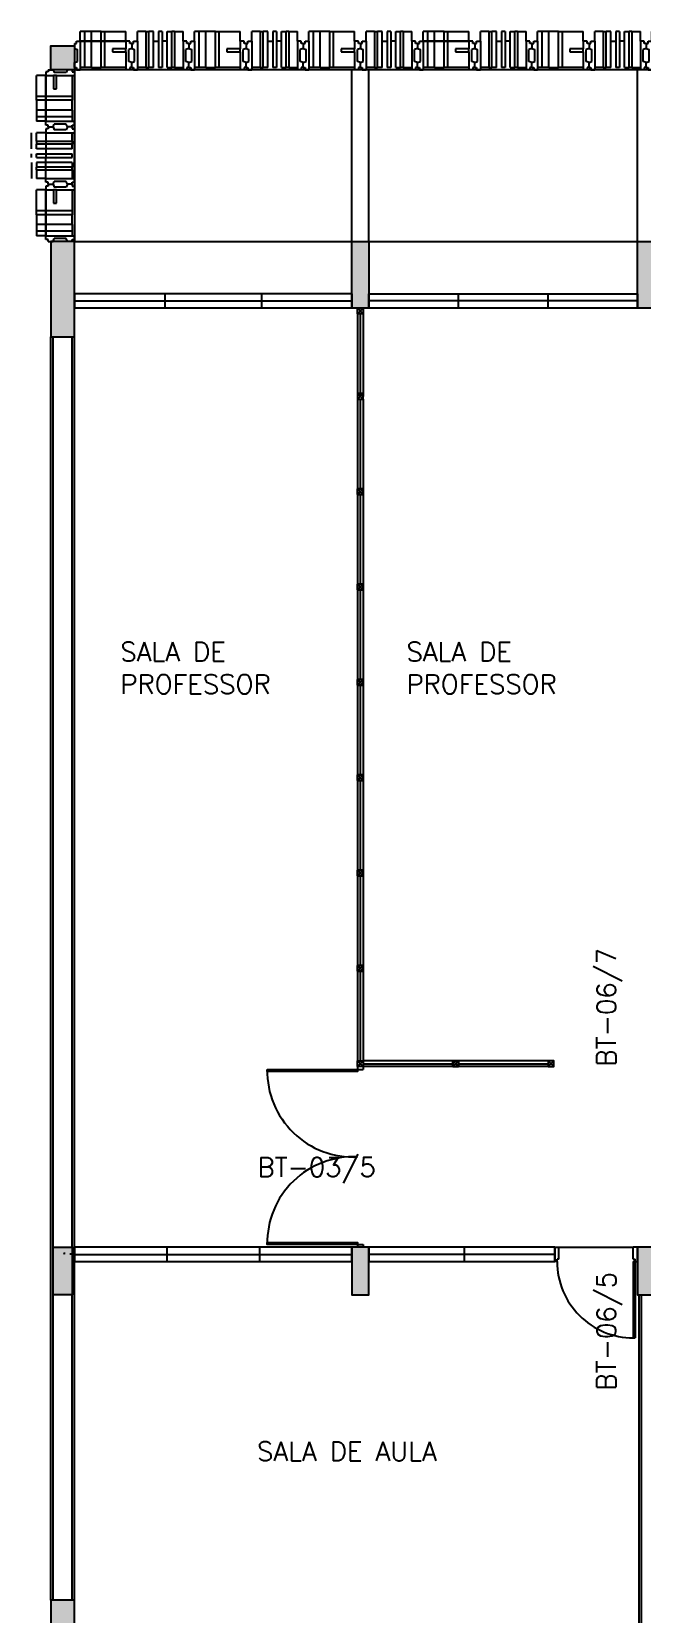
# Model space of a CAD drawing. Header units: millimetres. Extents: x 3605 to 3741, y 1123 to 1192.
# Drawn here: x 3619.75 to 3626.16, y 1165.8 to 1182.4 of the extents above; entities that cross this region are included whole.
import ezdxf

# ---------------------------------------------------------------- set-up
doc = ezdxf.new("R2010")
doc.units = ezdxf.units.MM
doc.linetypes.add('HIDDEN', pattern=[9.524999999999999, 6.35, -3.175])
for name, color, linetype in [('ar-alv', 2, 'Continuous'), ('ar-brs', 2, 'Continuous'), ('ar-div', 2, 'Continuous'), ('ar-esq', 2, 'Continuous'), ('ar-estc', 1, 'Continuous'), ('ar-piso', 1, 'Continuous'), ('ar-porta', 1, 'Continuous'), ('ar-proj', 1, 'HIDDEN'), ('ar-reboco', 2, 'Continuous'), ('brs-proj', 1, 'HIDDEN'), ('brs1', 2, 'Continuous'), ('brs2', 1, 'Continuous'), ('brs3', 1, 'Continuous'), ('brs4', 1, 'Continuous'), ('brs5', 1, 'Continuous'), ('div1', 2, 'Continuous'), ('div2', 1, 'Continuous'), ('ENDEREÇO', 2, 'Continuous'), ('esq-01', 1, 'Continuous'), ('esq-02', 1, 'Continuous'), ('esq01', 3, 'Continuous'), ('esq02', 2, 'Continuous'), ('estc-01', 3, 'Continuous'), ('h-estc', 3, 'Continuous'), ('ptm', 2, 'Continuous'), ('TEXTO', 2, 'Continuous')]:
    doc.layers.add(name, color=color, linetype=linetype)
doc.styles.add('UNB-100', font='simplex.shx', dxfattribs={"height": 0.2})
doc.styles.add('UNB1-100', font='simplex.shx', dxfattribs={"height": 0.2})

# ---------------------------------------------------------------- blocks, each defined once
blk = doc.blocks.new('plr01-01p')
at = {"layer": 'h-estc'}
blk.add_hatch(color=3, dxfattribs=at).paths.add_polyline_path([(0.09000000000000341, 0.07499999999999929), (-0.09000000000000341, 0.07499999999999929), (-0.09000000000000341, -0.625), (0.09000000000000341, -0.625)])
at = {"layer": 'estc-01', "color": 3}
blk.add_lwpolyline([(-0.09000000000000341, 0.07499999999999929), (-0.09000000000000341, -0.625), (0.09000000000000341, -0.625), (0.09000000000000341, 0.07499999999999929)], close=True, dxfattribs=at)
blk = doc.blocks.new('esq02-01p')
at = {"layer": 'esq-01'}
for p, q in [((2.91, 0), (0.09, 0)), ((1.03, -0.07500000000000284), (1.03, 0.07500000000000284)), ((1.97, -0.07500000000000284), (1.97, 0.07500000000000284))]:
    blk.add_line(p, q, dxfattribs=at)
at = {"layer": 'esq-02'}
blk.add_lwpolyline([(2.91, -0.07500000000000284), (0.09, -0.07500000000000284), (0.09, 0.07500000000000284), (2.91, 0.07500000000000284)], close=True, dxfattribs=at)
blk = doc.blocks.new('plr02-01p')
at = {"layer": 'h-estc'}
blk.add_hatch(color=3, dxfattribs=at).paths.add_polyline_path([(0.09000000000000342, 0.07500000000000286), (-0.09000000000000341, 0.07500000000000283), (-0.09000000000000341, -0.4249999999999972), (0.09000000000000341, -0.4249999999999972)])
at = {"layer": 'estc-01', "color": 3}
blk.add_lwpolyline([(-0.09000000000000341, 0.07500000000000284), (-0.09000000000000341, -0.4249999999999972), (0.09000000000000341, -0.4249999999999972), (0.09000000000000341, 0.07500000000000284)], close=True, dxfattribs=at)
blk = doc.blocks.new('pm-80-01p')
at = {"layer": 'ptm'}
for p, q in [((0.1049999999999993, 0.07500000000000284), (0.1049999999999993, 0.8750000000000028)), ((0.1249999999999989, 0.8750000000000099), (0.1049999999999957, 0.8750000000000099)), ((0.1249999999999989, 0.07500000000000284), (0.1249999999999989, 0.8750000000000099)), ((0.1049999999999886, 0.07500000000000995), (0.07999999999998864, 0.07500000000000995)), ((0.07999999999998864, 0.07500000000000995), (0.07999999999998864, -0.07499999999999005)), ((0.1249999999999918, 0.07500000000000995), (0.1049999999999886, 0.07500000000000995)), ((0.1049999999999993, 0.07500000000000284), (0.1049999999999993, 0.05000000000000284)), ((0.1249999999999989, 0.05000000000000285), (0.1049999999999993, 0.05000000000000284)), ((0.1249999999999989, 0.05000000000000285), (0.1249999999999989, -0.07499999999999005)), ((0.9049999999999888, 0.05000000000000285), (0.9049999999999888, -0.07499999999999005)), ((0.9049999999999888, 0.05000000000000285), (0.9249999999999884, 0.05000000000000284)), ((0.924999999999999, 0.07500000000000995), (0.9499999999999991, 0.07500000000000995)), ((0.9249999999999884, 0.07500000000000284), (0.9249999999999884, 0.05000000000000284)), ((0.9499999999999991, 0.07500000000000995), (0.9499999999999991, -0.07499999999999005)), ((0.07999999999998864, -0.07499999999999005), (0.1249999999999989, -0.07499999999999005)), ((0.9499999999999991, -0.07499999999999005), (0.9049999999999888, -0.07499999999999005))]:
    blk.add_line(p, q, dxfattribs=at)
at = {"layer": 'ptm', "color": 1}
blk.add_arc((0.1249999999999989, 0.07500000000000995), 0.8000000000000002, 359.9999999999995, 90, dxfattribs=at)
blk = doc.blocks.new('esq16-01p')
at = {"layer": 'esq-01'}
for p, q in [((2.024999999999935, 0), (0.07499999999994555, 0)), ((1.074999999999946, 0.07500000000000284), (1.074999999999946, -0.07500000000000284)), ((2.024999999999935, 0.07500000000000284), (2.024999999999935, -0.07500000000000284))]:
    blk.add_line(p, q, dxfattribs=at)
at = {"layer": 'esq-02'}
blk.add_lwpolyline([(2.024999999999935, 0.07500000000000284), (0.07499999999994555, 0.07500000000000284), (0.07499999999994555, -0.07500000000000284), (2.024999999999935, -0.07500000000000284)], close=True, dxfattribs=at)
at = {"rotation": 180}
blk.add_blockref('pm-80-01p', (2.974999999999934, 1.279532035880493e-14), dxfattribs=at)
blk = doc.blocks.new('plr01-02p')
at = {"layer": 'h-estc'}
blk.add_hatch(color=3, dxfattribs=at).paths.add_polyline_path([(0.125, 0.375), (-0.125, 0.375), (-0.1250000000000002, -0.625), (0.1249999999999998, -0.625)])
at = {"layer": 'estc-01', "color": 3}
blk.add_lwpolyline([(-0.125, 0.375), (-0.1250000000000002, -0.625), (0.1249999999999998, -0.625), (0.125, 0.375)], close=True, dxfattribs=at)
blk = doc.blocks.new('plr02-02p')
at = {"layer": 'h-estc'}
h = blk.add_hatch(dxfattribs=at)
h.set_pattern_fill('AR-CONC', color=256, scale=0.001, style=0)
h.set_pattern_definition([(49.99999999999999, (0, 0), (0.182184668996004, -0.01593908553890309), [0.01905, -0.20955]), (355, (0, 0), (-0.03524282597566699, 0.19105664288218), [0.01524, -0.16764]), (100.451, (0.01518200000000003, -0.001328250000000253), (0.1469425016659592, 0.1751166878202919), [0.01619, -0.17809]), (46.1842, (0, 0.05080000000000062), (0.2710790408921299, -0.04204232793272715), [0.028575, -0.314325]), (96.6356, (0.0225899, 0.04729649999999985), (0.2374042344662372, 0.2474255558900492), [0.024285, -0.267135]), (351.184, (0, 0.05080000000000062), (0.2374046058139339, 0.2474251178605977), [0.02285999999999999, -0.25146]), (20.99999999999999, (0.02539999999999998, 0.03810000000000002), (0.1516148798353833, -0.1022655185167625), [0.01905, -0.20955]), (326.0000000000001, (0.02539999999999998, 0.03810000000000002), (0.06180202834764707, 0.1841879661223193), [0.01524, -0.16764]), (71.45140000000002, (0.03803450000000003, 0.0295778999999996), (0.2134164907701245, 0.08192285771605745), [0.01619, -0.17809]), (37.49999999999999, (0, 0), (0.003088603250591816, 0.0845550388731531), [0, -0.165608, 0, -0.17018, 0, -0.168275]), (7.499999999999991, (0, 0), (0.06681966251030574, 0.1001805748181195), [0, -0.09702799999999998, 0, -0.161798, 0, -0.064135]), (327.5, (-0.05664199999999997, 0), (0.1355905951668714, -0.005728743992673465), [0, -0.0635, 0, -0.19812, 0, -0.26289]), (317.5, (-0.082042, 0), (0.148129181386018, 0.02542649103333302), [0, -0.08255, 0, -0.131572, 0, -0.18669])])
h.paths.add_polyline_path([(-0.125, 0.07499999999999929), (-0.125, 0), (0, 0), (0, 0.07499999999999929)])
h = blk.add_hatch(color=256, dxfattribs=at)
h.paths.add_polyline_path([(0.09999999999999998, 0), (-0.1000000000000001, 0), (-0.1000000000000002, -0.4249999999999972), (0.09999999999999987, -0.4249999999999972)])
h.paths.add_polyline_path([(0, 0.07499999999999574), (-0.09999999999999998, 0.07499999999999574), (-0.1, 0), (0, 0)])
h.paths.add_polyline_path([(0.1, 0.07499999999999574), (0, 0.07499999999999574), (0, 0), (0.09999999999999998, 0)])
at = {"layer": 'estc-01'}
for p, q in [((-0.09999999999999998, 0.07499999999999574), (-0.1000000000000002, -0.4249999999999972)), ((0.09999999999999987, -0.4249999999999972), (0.1, 0.07499999999999574))]:
    blk.add_line(p, q, dxfattribs=at)
for points in [[(0.09999999999999998, 0.07499999999999574), (-0.09999999999999998, 0.07499999999999574)], [(-0.1000000000000002, -0.4249999999999972), (0.09999999999999987, -0.4249999999999972)]]:
    blk.add_lwpolyline(points, dxfattribs=at)
blk = doc.blocks.new('esq02c-01p')
at = {"layer": 'esq01', "color": 1}
blk.add_line((-2.98499999999994, 0), (-0.07500000000000018, 0), dxfattribs=at)
at = {"layer": 'esq02', "color": 1}
for p, q in [((-0.075, 0.075), (-2.98499999999994, 0.075)), ((-2.98499999999994, 0.07500000000000286), (-2.98499999999994, -0.075)), ((-2.036666666666581, 0.075), (-2.036666666666581, -0.075)), ((-1.023333333333334, 0.07499999999999998), (-1.023333333333334, -0.075)), ((-0.07500000000000018, 0.075), (-0.07500000000000018, -0.075)), ((-0.075, -0.075), (-2.98499999999994, -0.075))]:
    blk.add_line(p, q, dxfattribs=at)
blk = doc.blocks.new('brs01-01p-oeste')
at = {"layer": 'brs-proj'}
for p, q in [((0.9200000000000204, -0.1999999999999673), (0.9200000000000441, 0.1750000000000185)), ((2.12000000000002, -0.1999999999999673), (2.120000000000044, 0.1750000000000185))]:
    blk.add_line(p, q, dxfattribs=at)
at = {"layer": 'brs1'}
for p, q in [((0.1800190810635323, -0.2000000000000028), (0.1800190810635323, 0.1749999999999901)), ((0.2284319063569662, 0.1749999999999901), (0.1800190810635323, 0.1749999999999901)), ((0.2284319063569663, -0.2000000000000028), (0.2284319063569662, 0.1749999999999901)), ((0.3715680936430336, -0.2000000000000028), (0.3715680936430337, 0.1749999999999901)), ((0.3715680936430337, 0.1749999999999901), (0.4199809189364676, 0.1749999999999901)), ((0.4199809189364676, -0.2000000000000028), (0.4199809189364676, 0.1749999999999901)), ((0.7067785043740678, -0.1999999999999673), (0.7067785043740678, 0.1750000000000256)), ((0.7777839814711061, 0.1750000000000256), (0.7067785043740678, 0.1750000000000256)), ((0.7777839814711061, -0.1999999999999673), (0.7777839814711061, 0.1750000000000256)), ((1.380019081063532, -0.2000000000000028), (1.380019081063532, 0.1749999999999901)), ((1.428431906356966, 0.1749999999999901), (1.380019081063532, 0.1749999999999901)), ((1.428431906356966, -0.2000000000000028), (1.428431906356966, 0.1749999999999901)), ((1.571568093643033, -0.2000000000000028), (1.571568093643033, 0.1749999999999901)), ((1.571568093643033, 0.1749999999999901), (1.619980918936467, 0.1749999999999901)), ((1.619980918936467, -0.2000000000000028), (1.619980918936467, 0.1749999999999901)), ((1.906778504374067, -0.1999999999999673), (1.906778504374067, 0.1750000000000256)), ((1.977783981471106, 0.1750000000000256), (1.906778504374067, 0.1750000000000256)), ((1.977783981471106, -0.1999999999999673), (1.977783981471106, 0.1750000000000256)), ((2.580019081063532, -0.2000000000000028), (2.580019081063532, 0.1749999999999901)), ((2.628431906356966, 0.1749999999999901), (2.580019081063532, 0.1749999999999901)), ((2.628431906356966, -0.2000000000000028), (2.628431906356966, 0.1749999999999901)), ((2.771568093643034, -0.2000000000000028), (2.771568093643034, 0.1749999999999901)), ((2.771568093643034, 0.1749999999999901), (2.819980918936468, 0.1749999999999901)), ((2.819980918936468, -0.2000000000000028), (2.819980918936468, 0.1749999999999901)), ((2.220446049250313e-16, 0.05000000000003979), (0.02000000000000013, 0.05000000000003979)), ((2.220446049250313e-16, 0.05000000000003979), (2.220446049250313e-16, 3.552713678800501e-14)), ((2.220446049250313e-16, 3.552713678800501e-14), (0.03000000000000025, -0.0129999999999626)), ((0.02000000000000013, 0.07500000000003837), (0.06000000000000016, 0.07500000000003837)), ((0.02000000000000013, 0.05000000000003979), (0.02000000000000013, 0.07500000000003837)), ((0.06000000000000016, 0.07500000000000284), (0.06000000000000016, -0.2250000000000014)), ((0.54, 0.07500000000000284), (0.5399999999999999, -0.2250000000000369)), ((0.5800000000000001, 0.07500000000003837), (0.54, 0.07500000000003837)), ((0.5999999999999996, 3.552713678800501e-14), (0.5699999999999996, -0.0129999999999626)), ((0.5800000000000001, 0.05000000000003979), (0.5800000000000001, 0.07500000000003837)), ((0.6000000000000001, 0.05000000000003979), (0.5800000000000001, 0.05000000000003979)), ((0.5999999999999999, 0.05000000000007532), (0.6199999999999999, 0.05000000000007532)), ((0.5999999999999999, 0.05000000000007532), (0.5999999999999999, 7.105427357601002e-14)), ((0.5999999999999996, 0.05000000000003979), (0.5999999999999996, 3.552713678800501e-14)), ((0.5999999999999999, 7.105427357601002e-14), (0.6299999999999999, -0.01299999999992707)), ((0.6199999999999999, 0.0750000000000739), (0.6599999999999999, 0.0750000000000739)), ((0.6199999999999999, 0.05000000000007532), (0.6199999999999999, 0.0750000000000739)), ((0.6599999999999999, 0.07500000000003837), (0.6599999999999999, -0.2249999999999659)), ((1.14, 0.07500000000003837), (1.14, -0.004999999999924398)), ((1.18, 0.0750000000000739), (1.14, 0.0750000000000739)), ((1.2, 7.105427357601002e-14), (1.17, -0.01299999999992707)), ((1.18, 0.05000000000007532), (1.18, 0.0750000000000739)), ((1.2, 0.05000000000007532), (1.18, 0.05000000000007532)), ((1.2, 0.05000000000003979), (1.22, 0.05000000000003979)), ((1.2, 0.05000000000003979), (1.2, 3.552713678800501e-14)), ((1.2, 0.05000000000007532), (1.2, 7.105427357601002e-14)), ((1.2, 3.552713678800501e-14), (1.23, -0.0129999999999626)), ((1.22, 0.07500000000003837), (1.26, 0.07500000000003837)), ((1.22, 0.05000000000003979), (1.22, 0.07500000000003837)), ((1.26, 0.07500000000000284), (1.26, -0.2250000000000014)), ((1.74, 0.07500000000000284), (1.74, -0.2250000000000369)), ((1.78, 0.07500000000003837), (1.74, 0.07500000000003837)), ((1.799999999999999, 3.552713678800501e-14), (1.77, -0.0129999999999626)), ((1.78, 0.05000000000003979), (1.78, 0.07500000000003837)), ((1.8, 0.05000000000003979), (1.78, 0.05000000000003979)), ((1.8, 0.05000000000007532), (1.819999999999999, 0.05000000000007532)), ((1.8, 0.05000000000007532), (1.8, 7.105427357601002e-14)), ((1.799999999999999, 0.05000000000003979), (1.799999999999999, 3.552713678800501e-14)), ((1.8, 7.105427357601002e-14), (1.83, -0.01299999999992707)), ((1.819999999999999, 0.0750000000000739), (1.859999999999999, 0.0750000000000739)), ((1.819999999999999, 0.05000000000007532), (1.819999999999999, 0.0750000000000739)), ((1.859999999999999, 0.07500000000003837), (1.859999999999999, -0.2249999999999659)), ((2.339999999999999, 0.07500000000003837), (2.339999999999999, -0.004999999999924398)), ((2.379999999999999, 0.0750000000000739), (2.339999999999999, 0.0750000000000739)), ((2.399999999999999, 7.105427357601002e-14), (2.369999999999999, -0.01299999999992707)), ((2.379999999999999, 0.05000000000007532), (2.379999999999999, 0.0750000000000739)), ((2.399999999999999, 0.05000000000007532), (2.379999999999999, 0.05000000000007532)), ((2.4, 0.05000000000003979), (2.42, 0.05000000000003979)), ((2.4, 0.05000000000003979), (2.4, 3.552713678800501e-14)), ((2.399999999999999, 0.05000000000007532), (2.399999999999999, 7.105427357601002e-14)), ((2.4, 3.552713678800501e-14), (2.43, -0.0129999999999626)), ((2.42, 0.07500000000003837), (2.46, 0.07500000000003837)), ((2.42, 0.05000000000003979), (2.42, 0.07500000000003837)), ((2.46, 0.07500000000000284), (2.46, -0.2250000000000014)), ((2.94, 0.07500000000000284), (2.94, -0.2250000000000369)), ((2.98, 0.07500000000003837), (2.94, 0.07500000000003837)), ((3, 3.552713678800501e-14), (2.97, -0.0129999999999626)), ((2.98, 0.05000000000003979), (2.98, 0.07500000000003837)), ((3, 0.05000000000003979), (2.98, 0.05000000000003979)), ((3, 0.05000000000003979), (3, 3.552713678800501e-14)), ((2.220446049250313e-16, -0.1500000000000341), (0.03000000000000025, -0.137000000000036)), ((2.220446049250313e-16, -0.2000000000000384), (2.220446049250313e-16, -0.1500000000000341)), ((0.03000000000000025, -0.137000000000036), (0.03000000000000025, -0.0129999999999626)), ((0.5699999999999996, -0.137000000000036), (0.5699999999999996, -0.0129999999999626)), ((0.5999999999999996, -0.1500000000000341), (0.5699999999999996, -0.137000000000036)), ((0.5999999999999999, -0.1499999999999986), (0.6299999999999999, -0.1370000000000005)), ((0.5999999999999999, -0.2000000000000028), (0.5999999999999999, -0.1499999999999986)), ((0.5999999999999996, -0.2000000000000384), (0.5999999999999996, -0.1500000000000341)), ((0.6299999999999999, -0.1370000000000005), (0.6299999999999999, -0.01299999999992707)), ((1.139999999999999, -0.004999999999924398), (0.9999999999999996, -0.004999999999924398)), ((0.9999999999999996, -0.004999999999924398), (0.9999999999999996, -0.03499999999992554)), ((0.9999999999999996, -0.03499999999992554), (1.14, -0.03499999999992554)), ((1.14, -0.03499999999992554), (1.14, -0.2249999999999659)), ((1.17, -0.1370000000000005), (1.17, -0.01299999999992707)), ((1.2, -0.1499999999999986), (1.17, -0.1370000000000005)), ((1.2, -0.1500000000000341), (1.23, -0.137000000000036)), ((1.2, -0.2000000000000384), (1.2, -0.1500000000000341)), ((1.2, -0.2000000000000028), (1.2, -0.1499999999999986)), ((1.23, -0.137000000000036), (1.23, -0.0129999999999626)), ((1.77, -0.137000000000036), (1.77, -0.0129999999999626)), ((1.799999999999999, -0.1500000000000341), (1.77, -0.137000000000036)), ((1.8, -0.1499999999999986), (1.83, -0.1370000000000005)), ((1.8, -0.2000000000000028), (1.8, -0.1499999999999986)), ((1.799999999999999, -0.2000000000000384), (1.799999999999999, -0.1500000000000341)), ((1.83, -0.1370000000000005), (1.83, -0.01299999999992707)), ((2.339999999999999, -0.004999999999924398), (2.199999999999999, -0.004999999999924398)), ((2.199999999999999, -0.004999999999924398), (2.199999999999999, -0.03499999999992554)), ((2.199999999999999, -0.03499999999992554), (2.339999999999999, -0.03499999999992554)), ((2.339999999999999, -0.03499999999992554), (2.339999999999999, -0.2249999999999659)), ((2.369999999999999, -0.1370000000000005), (2.369999999999999, -0.01299999999992707)), ((2.399999999999999, -0.1499999999999986), (2.369999999999999, -0.1370000000000005)), ((2.4, -0.1500000000000341), (2.43, -0.137000000000036)), ((2.4, -0.2000000000000384), (2.4, -0.1500000000000341)), ((2.399999999999999, -0.2000000000000028), (2.399999999999999, -0.1499999999999986)), ((2.43, -0.137000000000036), (2.43, -0.0129999999999626)), ((2.97, -0.137000000000036), (2.97, -0.0129999999999626)), ((3, -0.1500000000000341), (2.97, -0.137000000000036)), ((3, -0.2000000000000384), (3, -0.1500000000000341)), ((1.110223024625157e-16, -0.2000000000000384), (0.02000000000000013, -0.2000000000000384)), ((0.02000000000000013, -0.2000000000000384), (0.02000000000000013, -0.2250000000000369)), ((0.02000000000000013, -0.2250000000000369), (0.06000000000000016, -0.2250000000000014)), ((0.2284319063569663, -0.2000000000000028), (0.1800190810635323, -0.2000000000000028)), ((0.3715680936430336, -0.2000000000000028), (0.4199809189364676, -0.2000000000000028)), ((0.58, -0.2250000000000369), (0.5399999999999999, -0.2250000000000369)), ((0.58, -0.2000000000000384), (0.58, -0.2250000000000369)), ((0.6000000000000001, -0.2000000000000384), (0.58, -0.2000000000000384)), ((0.5999999999999999, -0.2000000000000028), (0.6199999999999999, -0.2000000000000028)), ((0.6199999999999999, -0.2000000000000028), (0.6199999999999999, -0.2250000000000014)), ((0.6199999999999999, -0.2250000000000014), (0.6599999999999999, -0.2250000000000014)), ((1.18, -0.2250000000000014), (1.14, -0.2250000000000014)), ((1.18, -0.2000000000000028), (1.18, -0.2250000000000014)), ((1.2, -0.2000000000000028), (1.18, -0.2000000000000028)), ((1.2, -0.2000000000000384), (1.22, -0.2000000000000384)), ((1.22, -0.2000000000000384), (1.22, -0.2250000000000369)), ((1.22, -0.2250000000000369), (1.26, -0.2250000000000014)), ((1.428431906356966, -0.2000000000000028), (1.380019081063532, -0.2000000000000028)), ((1.571568093643033, -0.2000000000000028), (1.619980918936467, -0.2000000000000028)), ((1.78, -0.2250000000000369), (1.74, -0.2250000000000369)), ((1.78, -0.2000000000000384), (1.78, -0.2250000000000369)), ((1.8, -0.2000000000000384), (1.78, -0.2000000000000384)), ((1.8, -0.2000000000000028), (1.819999999999999, -0.2000000000000028)), ((1.819999999999999, -0.2000000000000028), (1.819999999999999, -0.2250000000000014)), ((1.819999999999999, -0.2250000000000014), (1.859999999999999, -0.2250000000000014)), ((1.977783981471106, -0.1999999999999673), (1.906778504374067, -0.1999999999999673)), ((2.379999999999999, -0.2250000000000014), (2.339999999999999, -0.2250000000000014)), ((2.379999999999999, -0.2000000000000028), (2.379999999999999, -0.2250000000000014)), ((2.399999999999999, -0.2000000000000028), (2.379999999999999, -0.2000000000000028)), ((2.4, -0.2000000000000384), (2.42, -0.2000000000000384)), ((2.42, -0.2000000000000384), (2.42, -0.2250000000000369)), ((2.42, -0.2250000000000369), (2.46, -0.2250000000000014)), ((2.628431906356966, -0.2000000000000028), (2.580019081063532, -0.2000000000000028)), ((2.771568093643034, -0.2000000000000028), (2.819980918936468, -0.2000000000000028)), ((2.98, -0.2250000000000369), (2.94, -0.2250000000000369)), ((2.98, -0.2000000000000384), (2.98, -0.2250000000000369)), ((3, -0.2000000000000384), (2.98, -0.2000000000000384))]:
    blk.add_line(p, q, dxfattribs=at)
at = {"layer": 'brs2'}
for p, q in [((0.2284319063569662, 0.07500000000003837), (0.2799999999999999, 0.07500000000003837)), ((0.3715680936430337, 0.07500000000003837), (0.32, 0.07500000000003837)), ((1.428431906356966, 0.07500000000003837), (1.48, 0.07500000000003837)), ((1.571568093643033, 0.07500000000003837), (1.52, 0.07500000000003837)), ((2.628431906356966, 0.07500000000003837), (2.68, 0.07500000000003837)), ((2.771568093643034, 0.07500000000003837), (2.72, 0.07500000000003837)), ((0.5399999999999999, -0.2250000000000014), (0.06000000000000016, -0.2250000000000014)), ((1.14, -0.2249999999999659), (0.6599999999999999, -0.2249999999999659)), ((1.74, -0.2250000000000014), (1.26, -0.2250000000000014)), ((2.339999999999999, -0.2249999999999659), (1.859999999999999, -0.2249999999999659)), ((2.94, -0.2250000000000014), (2.46, -0.2250000000000014))]:
    blk.add_line(p, q, dxfattribs=at)
at = {"layer": 'brs3'}
for p, q in [((0.1500000000000001, 0.1749999999999901), (0.1800190810635323, 0.1749999999999901)), ((0.4499999999999997, 0.1749999999999901), (0.4199809189364676, 0.1749999999999901)), ((1.35, 0.1749999999999901), (1.380019081063532, 0.1749999999999901)), ((1.649999999999999, 0.1749999999999901), (1.619980918936467, 0.1749999999999901)), ((2.55, 0.1749999999999901), (2.580019081063532, 0.1749999999999901)), ((2.85, 0.1749999999999901), (2.819980918936468, 0.1749999999999901)), ((0.1499999999999999, -0.2000000000000028), (0.1800190810635323, -0.2000000000000028)), ((0.45, -0.2000000000000028), (0.4199809189364676, -0.2000000000000028)), ((0.7777839814711061, -0.1999999999999673), (0.7067785043740678, -0.1999999999999673)), ((1.35, -0.2000000000000028), (1.380019081063532, -0.2000000000000028)), ((1.649999999999999, -0.2000000000000028), (1.619980918936467, -0.2000000000000028)), ((2.55, -0.2000000000000028), (2.580019081063532, -0.2000000000000028)), ((2.85, -0.2000000000000028), (2.819980918936468, -0.2000000000000028))]:
    blk.add_line(p, q, dxfattribs=at)
at = {"layer": 'brs4'}
for p, q in [((0.05999999999999983, 0.07500000000003837), (0.0600000000000056, 0.1750000000000043)), ((0.1500000000000001, 0.1749999999999901), (0.0600000000000056, 0.1750000000000043)), ((0.1500000000000001, 0.1749999999999901), (0.1499999999999999, -0.2000000000000028)), ((0.2799999999999998, 0.1749999999999901), (0.2799999999999999, -0.2000000000000028)), ((0.32, 0.1749999999999901), (0.2799999999999998, 0.1749999999999901)), ((0.32, 0.1749999999999901), (0.32, -0.2000000000000028)), ((0.4499999999999997, 0.1749999999999901), (0.5399999999999943, 0.1750000000000043)), ((0.4499999999999997, 0.1749999999999901), (0.45, -0.2000000000000028)), ((0.54, 0.07500000000003837), (0.5399999999999943, 0.1750000000000043)), ((0.6599999999999999, 0.0750000000000739), (0.6600000000000057, 0.1750000000000398)), ((0.7067785043740678, 0.1750000000000256), (0.6600000000000057, 0.1750000000000398)), ((0.8800000000000443, 0.1750000000000256), (0.7777839814711061, 0.1750000000000256)), ((0.8800000000000443, 0.1750000000000256), (1.139999999999999, 0.1750000000000114)), ((0.8800000000000203, -0.1999999999999673), (0.8800000000000443, 0.1750000000000256)), ((1.139999999999999, 0.07500000000000995), (1.139999999999999, 0.1750000000000114)), ((1.26, 0.07500000000003837), (1.260000000000005, 0.1750000000000043)), ((1.35, 0.1749999999999901), (1.260000000000005, 0.1750000000000043)), ((1.35, 0.1749999999999901), (1.35, -0.2000000000000028)), ((1.48, 0.1749999999999901), (1.48, -0.2000000000000028)), ((1.52, 0.1749999999999901), (1.48, 0.1749999999999901)), ((1.52, 0.1749999999999901), (1.52, -0.2000000000000028)), ((1.649999999999999, 0.1749999999999901), (1.739999999999994, 0.1750000000000043)), ((1.649999999999999, 0.1749999999999901), (1.649999999999999, -0.2000000000000028)), ((1.74, 0.07500000000003837), (1.739999999999994, 0.1750000000000043)), ((1.859999999999999, 0.0750000000000739), (1.860000000000006, 0.1750000000000398)), ((1.906778504374067, 0.1750000000000256), (1.860000000000006, 0.1750000000000398)), ((2.080000000000044, 0.1750000000000256), (1.977783981471106, 0.1750000000000256)), ((2.080000000000044, 0.1750000000000256), (2.339999999999999, 0.1750000000000114)), ((2.08000000000002, -0.1999999999999673), (2.080000000000044, 0.1750000000000256)), ((2.339999999999999, 0.07500000000000995), (2.339999999999999, 0.1750000000000114)), ((2.46, 0.07500000000003837), (2.460000000000005, 0.1750000000000043)), ((2.55, 0.1749999999999901), (2.460000000000005, 0.1750000000000043)), ((2.55, 0.1749999999999901), (2.55, -0.2000000000000028)), ((2.68, 0.1749999999999901), (2.68, -0.2000000000000028)), ((2.72, 0.1749999999999901), (2.68, 0.1749999999999901)), ((2.72, 0.1749999999999901), (2.72, -0.2000000000000028)), ((2.85, 0.1749999999999901), (2.939999999999994, 0.1750000000000043)), ((2.85, 0.1749999999999901), (2.85, -0.2000000000000028)), ((2.94, 0.07500000000003837), (2.939999999999994, 0.1750000000000043)), ((0.1499999999999999, -0.2000000000000028), (0.05999999999999994, -0.2000000000000028)), ((0.32, -0.2000000000000028), (0.2799999999999999, -0.2000000000000028)), ((0.45, -0.2000000000000028), (0.5399999999999999, -0.2000000000000028)), ((0.7067785043740678, -0.1999999999999673), (0.6599999999999999, -0.1999999999999673)), ((0.7777839814711061, -0.1999999999999673), (0.8800000000000203, -0.1999999999999673)), ((1.14, -0.1999999999999673), (0.8800000000000203, -0.1999999999999673)), ((1.35, -0.2000000000000028), (1.26, -0.2000000000000028)), ((1.52, -0.2000000000000028), (1.48, -0.2000000000000028)), ((1.649999999999999, -0.2000000000000028), (1.74, -0.2000000000000028)), ((1.906778504374067, -0.1999999999999673), (1.859999999999999, -0.1999999999999673)), ((1.977783981471106, -0.1999999999999673), (2.08000000000002, -0.1999999999999673)), ((2.339999999999999, -0.1999999999999673), (2.08000000000002, -0.1999999999999673)), ((2.55, -0.2000000000000028), (2.46, -0.2000000000000028)), ((2.72, -0.2000000000000028), (2.68, -0.2000000000000028)), ((2.85, -0.2000000000000028), (2.94, -0.2000000000000028))]:
    blk.add_line(p, q, dxfattribs=at)
at = {"layer": 'brs5'}
for p, q in [((1.14, -0.03499999999992554), (1.14, -0.004999999999924398)), ((2.339999999999999, -0.03499999999992554), (2.339999999999999, -0.004999999999924398))]:
    blk.add_line(p, q, dxfattribs=at)
blk = doc.blocks.new('BRS01-01C-')
at = {"layer": 'brs-proj'}
for p, q in [((-0.07500000000007245, 0.5399999999999991), (-0.07500000000007245, 0.06000000000000227)), ((0.1999999999999671, 0.2799999999999798), (-0.1750000000000212, 0.2799999999999585))]:
    blk.add_line(p, q, dxfattribs=at)
at = {"layer": 'brs1'}
for p, q in [((-0.0750000000000724, 0.5799999999999983), (-0.07500000000007245, 0.5399999999999991)), ((-0.05000000000007238, 0.5799999999999983), (-0.0750000000000724, 0.5799999999999983)), ((-0.07500000000003693, 0.5399999999999991), (0.2249999999999646, 0.5399999999999991)), ((-0.05000000000007232, 0.6000000000000014), (-0.05000000000007238, 0.5799999999999983)), ((-0.05000000000007232, 0.6000000000000014), (-7.227551890309769e-14, 0.6000000000000014)), ((-7.227551890309769e-14, 0.6000000000000014), (0.01299999999992763, 0.5700000000000003)), ((0.137, 0.5700000000000003), (0.01299999999992763, 0.5700000000000003)), ((0.15, 0.6000000000000014), (0.137, 0.5700000000000003)), ((0.2, 0.6000000000000014), (0.15, 0.6000000000000014)), ((0.2, 0.6000000000000014), (0.2000000000000001, 0.5799999999999983)), ((0.2000000000000001, 0.5799999999999983), (0.2250000000000001, 0.5799999999999983)), ((0.2250000000000001, 0.5799999999999983), (0.2250000000000001, 0.5399999999999991)), ((-0.07500000000003693, 0.06000000000000227), (0.004999999999927618, 0.06000000000000227)), ((-0.0750000000000724, 0.02000000000000313), (-0.07500000000007245, 0.06000000000000227)), ((-0.05000000000007238, 0.02000000000000313), (-0.0750000000000724, 0.02000000000000313)), ((-0.05000000000007226, 0), (-0.05000000000007238, 0.02000000000000313)), ((-0.05000000000007226, 0), (-7.222000775186643e-14, 0)), ((-7.222000775186643e-14, 0), (0.0129999999999279, 0.03000000000000114)), ((0.1370000000000001, 0.03000000000000114), (0.0129999999999279, 0.03000000000000114)), ((0.03499999999992764, 0.06000000000000227), (0.2249999999999646, 0.06000000000000227)), ((0.1500000000000001, 0), (0.1370000000000001, 0.03000000000000114)), ((0.2, 0), (0.1500000000000001, 0)), ((0.2000000000000001, 0.02000000000000313), (0.2250000000000001, 0.01999999999999602)), ((0.2, 0), (0.2000000000000001, 0.02000000000000313)), ((0.2250000000000001, 0.01999999999999602), (0.2250000000000001, 0.06000000000000227))]:
    blk.add_line(p, q, dxfattribs=at)
at = {"layer": 'brs2'}
blk.add_line((0.2249999999999646, 0.06000000000000227), (0.2249999999999646, 0.5399999999999991), dxfattribs=at)
at = {"layer": 'brs3'}
for p, q in [((0.1999999999999646, 0.4932214956259315), (-0.1750000000000237, 0.4932214956259315)), ((-0.1750000000000239, 0.4222160185288928), (-0.1750000000000237, 0.4932214956259315)), ((0.1999999999999646, 0.4222160185288928), (-0.1750000000000239, 0.4222160185288928)), ((0.1999999999999646, 0.4222160185288928), (0.1999999999999646, 0.4932214956259315)), ((0.004999999999927618, 0.06000000000000227), (0.004999999999927618, 0.2000000000000028)), ((0.004999999999927618, 0.2000000000000028), (0.03499999999992764, 0.2000000000000028)), ((0.03499999999992764, 0.2000000000000028), (0.03499999999992764, 0.06000000000000227))]:
    blk.add_line(p, q, dxfattribs=at)
at = {"layer": 'brs4'}
for p, q in [((-0.07500000000007245, 0.5399999999999991), (-0.1750000000000367, 0.539999999999992)), ((-0.1750000000000237, 0.4932214956259315), (-0.1750000000000367, 0.539999999999992)), ((0.1999999999999646, 0.4932214956259315), (0.1999999999999646, 0.5399999999999991)), ((-0.1750000000000239, 0.3199999999999577), (-0.1750000000000083, 0.06000000000000227)), ((0.1999999999999646, 0.319999999999979), (-0.1750000000000239, 0.3199999999999577)), ((0.1999999999999646, 0.06000000000000227), (0.1999999999999646, 0.319999999999979)), ((-0.0750000000000085, 0.06000000000000227), (-0.1750000000000083, 0.06000000000000227))]:
    blk.add_line(p, q, dxfattribs=at)
at = {"layer": 'brs4', "color": 2}
for p, q in [((-0.1750000000000239, 0.3199999999999577), (-0.1750000000000239, 0.4222160185288928)), ((0.1999999999999646, 0.4222160185288928), (0.1999999999999646, 0.319999999999979))]:
    blk.add_line(p, q, dxfattribs=at)
at = {"layer": 'brs5'}
blk.add_line((-0.07500000000007245, 0.06000000000000227), (-0.07500000000007245, 0.5399999999999991), dxfattribs=at)
at = {"layer": 'brs5', "color": 1}
blk.add_line((0.03499999999992764, 0.06000000000000227), (0.004999999999927618, 0.06000000000000227), dxfattribs=at)
blk = doc.blocks.new('BRS01-02C')
at = {"layer": 'brs-proj'}
for p, q in [((0.05999999999999872, 0.07500000000000018), (0.2284319063569669, 0.07500000000001306)), ((0.2800000000000011, 0.07500000000003704), (0.3200000000000003, 0.07500000000003704)), ((0.5399999999999991, 0.07500000000000062), (0.3715680936430346, 0.07500000000001306))]:
    blk.add_line(p, q, dxfattribs=at)
at = {"layer": 'brs1'}
for p, q in [((0, 0.05000000000003668), (0.01999999999999957, 0.05000000000003713)), ((0, 0.05000000000003668), (0, 3.68594044175552e-14)), ((0, 3.68594044175552e-14), (0.03000000000000114, -0.01299999999996304)), ((0.01999999999999957, 0.07500000000003704), (0.05999999999999872, 0.07500000000003704)), ((0.01999999999999957, 0.05000000000003713), (0.01999999999999957, 0.07500000000003704)), ((0.05999999999999872, 0.07500000000000018), (0.05999999999999872, -0.2250000000000001)), ((0.5399999999999991, 0.07500000000000062), (0.5399999999999991, -0.2250000000000352)), ((0.5799999999999983, 0.07500000000003748), (0.5399999999999991, 0.07500000000003748)), ((0.6000000000000014, 3.730349362740526e-14), (0.5700000000000003, -0.0129999999999626)), ((0.5799999999999983, 0.05000000000003713), (0.5799999999999983, 0.07500000000003748)), ((0.6000000000000014, 0.05000000000003713), (0.5799999999999983, 0.05000000000003713)), ((0.6000000000000014, 0.05000000000003713), (0.6000000000000014, 3.730349362740526e-14)), ((0, -0.1500000000000363), (0.03000000000000114, -0.1370000000000364)), ((0, -0.2000000000000366), (0, -0.1500000000000363)), ((0.03000000000000114, -0.1370000000000364), (0.03000000000000114, -0.01299999999996304)), ((0.5700000000000003, -0.137000000000036), (0.5700000000000003, -0.0129999999999626)), ((0.6000000000000014, -0.1500000000000363), (0.5700000000000003, -0.137000000000036)), ((0.6000000000000014, -0.2000000000000361), (0.6000000000000014, -0.1500000000000363)), ((0, -0.2000000000000353), (0.01999999999999957, -0.2000000000000357)), ((0.01999999999999957, -0.2000000000000357), (0.01999999999999957, -0.2250000000000356)), ((0.01999999999999957, -0.2250000000000356), (0.05999999999999872, -0.2250000000000001)), ((0.5799999999999983, -0.2250000000000352), (0.5399999999999991, -0.2250000000000352)), ((0.5799999999999983, -0.2000000000000353), (0.5799999999999983, -0.2250000000000352)), ((0.6000000000000014, -0.2000000000000353), (0.5799999999999983, -0.2000000000000353))]:
    blk.add_line(p, q, dxfattribs=at)
at = {"layer": 'brs2'}
for p, q in [((0.2284319063569669, 0.07500000000003704), (0.2800000000000011, 0.07500000000003704)), ((0.3715680936430346, 0.07500000000003704), (0.3200000000000003, 0.07500000000003704)), ((0.5399999999999991, -0.2249999999999996), (0.05999999999999872, -0.2250000000000001))]:
    blk.add_line(p, q, dxfattribs=at)
at = {"layer": 'brs3'}
for p, q in [((0.1800190810635307, -0.2000000000000002), (0.1800190810635307, 0.1749999999999883)), ((0.2284319063569669, 0.1749999999999883), (0.1800190810635307, 0.1749999999999883)), ((0.2284319063569669, -0.2000000000000002), (0.2284319063569669, 0.1749999999999883)), ((0.3715680936430346, -0.2000000000000002), (0.3715680936430346, 0.1749999999999883)), ((0.3715680936430346, 0.1749999999999883), (0.4199809189364672, 0.1749999999999887)), ((0.4199809189364672, -0.1999999999999997), (0.4199809189364672, 0.1749999999999887)), ((0.2284319063569669, -0.2000000000000002), (0.1800190810635307, -0.2000000000000002)), ((0.3715680936430346, -0.2000000000000002), (0.4199809189364672, -0.1999999999999997))]:
    blk.add_line(p, q, dxfattribs=at)
at = {"layer": 'brs4'}
for p, q in [((0.05999999999999872, 0.07500000000003704), (0.06000000000000583, 0.1750000000000012)), ((0.1499999999999986, 0.1749999999999914), (0.06000000000000583, 0.1750000000000012)), ((0.1499999999999986, 0.1749999999999914), (0.1499999999999986, -0.2000000000000002)), ((0.2800000000000011, 0.1749999999999883), (0.2800000000000011, -0.2000000000000002)), ((0.3200000000000003, 0.1749999999999883), (0.2800000000000011, 0.1749999999999883)), ((0.3200000000000003, 0.1749999999999883), (0.3200000000000003, -0.2000000000000002)), ((0.4499999999999993, 0.1749999999999918), (0.5399999999999956, 0.1750000000000016)), ((0.4499999999999993, 0.1749999999999918), (0.4499999999999993, -0.1999999999999997)), ((0.5399999999999991, 0.07500000000003748), (0.5399999999999956, 0.1750000000000016)), ((0.1499999999999986, -0.2000000000000002), (0.05999999999999872, -0.2000000000000002)), ((0.3200000000000003, -0.2000000000000002), (0.2800000000000011, -0.2000000000000002)), ((0.4499999999999993, -0.1999999999999997), (0.5399999999999991, -0.1999999999999997))]:
    blk.add_line(p, q, dxfattribs=at)
at = {"layer": 'brs4', "color": 3}
for p, q in [((0.1499999999999986, 0.1749999999999914), (0.1800190810635307, 0.1749999999999914)), ((0.4499999999999993, 0.1749999999999918), (0.4199809189364672, 0.1749999999999918)), ((0.1499999999999986, -0.2000000000000002), (0.1800190810635307, -0.2000000000000002)), ((0.4499999999999993, -0.1999999999999997), (0.4199809189364672, -0.1999999999999997))]:
    blk.add_line(p, q, dxfattribs=at)
at = {"layer": 'brs5'}
for p, q in [((0.2284319063569669, 0.2250000000000369), (0.05999999999999872, 0.2250000000000467)), ((0.3200000000000003, 0.2250000000000369), (0.2800000000000011, 0.2250000000000369)), ((0.3715680936430346, 0.2250000000000369), (0.5399999999999991, 0.2250000000000472))]:
    blk.add_line(p, q, dxfattribs=at)
blk = doc.blocks.new('div-05p')
at = {"layer": 'div1'}
for p, q in [((0.03000000000000114, 0.02999999999998693), (0.9699999999999989, 0.03000000000000114)), ((0.03000000000000114, -0.03000000000001535), (0.9699999999999704, -0.02999999999998693))]:
    blk.add_line(p, q, dxfattribs=at)
for points in [[(0.03000000000000114, -0.03000000000000114), (-0.03000000000000114, -0.03000000000000114), (-0.03000000000000114, 0.02999999999998693), (0.03000000000000114, 0.02999999999998693)], [(0.9699999999999989, -0.03000000000000114), (1.030000000000001, -0.03000000000000114), (1.030000000000001, 0.02999999999998693), (0.9699999999999989, 0.02999999999998693)]]:
    blk.add_lwpolyline(points, close=True, dxfattribs=at)
at = {"layer": 'div2'}
for p, q in [((-0.03000000000000114, -0.03000000000001535), (0.03000000000000114, 0.02999999999998693)), ((-0.03000000000000114, 0.02999999999998693), (0.03000000000000114, -0.03000000000000114)), ((0.9699999999999989, 0), (0.03000000000000114, -1.4210854715202e-14)), ((1.030000000000001, 0.02999999999998693), (0.9699999999999989, -0.03000000000000114)), ((1.030000000000001, -0.03000000000001535), (0.9699999999999989, 0.02999999999998693))]:
    blk.add_line(p, q, dxfattribs=at)
blk = doc.blocks.new('div-03p')
at = {"layer": 'div1'}
for p, q in [((0.03000000000000114, 0.02999999999998693), (0.8949999999999989, 0.03000000000000114)), ((0.03000000000000114, -0.03000000000001535), (0.8949999999999705, -0.02999999999998693))]:
    blk.add_line(p, q, dxfattribs=at)
blk.add_lwpolyline([(0.03000000000000114, -0.03000000000000114), (-0.03000000000000114, -0.03000000000000114), (-0.03000000000000114, 0.02999999999998693), (0.03000000000000114, 0.02999999999998693)], close=True, dxfattribs=at)
at = {"layer": 'div2'}
for p, q in [((-0.03000000000000114, -0.03000000000001535), (0.03000000000000114, 0.02999999999998693)), ((-0.03000000000000114, 0.02999999999998693), (0.03000000000000114, -0.03000000000000114)), ((0.8949999999999989, 0), (0.03000000000000114, -1.4210854715202e-14))]:
    blk.add_line(p, q, dxfattribs=at)
blk = doc.blocks.new('esq16e-01p')
at = {"layer": 'esq-01'}
for p, q in [((2.91, -1.268429805634241e-14), (0, 0)), ((0.97, -0.07500000000000918), (0.97, 0.0749999999999965)), ((1.94, -0.07500000000000918), (1.94, 0.0749999999999965))]:
    blk.add_line(p, q, dxfattribs=at)
at = {"layer": 'esq-02'}
blk.add_lwpolyline([(2.91, 0.07499999999999016), (0, 0.07500000000000284), (0, -0.07500000000000284), (2.91, -0.07500000000001553), (2.91, 0.07499999999999016)], close=True, dxfattribs=at)
blk = doc.blocks.new('plr01-03p')
at = {"layer": 'h-estc'}
blk.add_hatch(color=256, dxfattribs=at).paths.add_polyline_path([(-0.1250000000000002, -0.4749999999999979), (-0.125, -0.9250000000000007), (0.125, -0.9250000000000007), (0.1249999999999999, 0.07499999999999929), (-0.05500000000000026, 0.07499999999999929)])
h = blk.add_hatch(dxfattribs=at)
h.set_pattern_fill('AR-CONC', color=256, scale=0.001, style=0)
h.set_pattern_definition([(50, (0, 0), (0.182184668996004, -0.01593908553890309), [0.01905, -0.20955]), (355, (0, 0), (-0.03524282597566699, 0.19105664288218), [0.01524, -0.16764]), (100.451, (0.015182, -0.00132825), (0.1469425016659592, 0.1751166878202919), [0.01619, -0.17809]), (46.18420000000001, (0, 0.0508), (0.2710790408921299, -0.04204232793272715), [0.028575, -0.314325]), (96.6356, (0.0225899, 0.04729650000000001), (0.2374042344662372, 0.2474255558900492), [0.024285, -0.267135]), (351.1840000000001, (0, 0.0508), (0.2374046058139339, 0.2474251178605977), [0.02286, -0.25146]), (21, (0.0254, 0.0381), (0.1516148798353833, -0.1022655185167625), [0.01905, -0.20955]), (326.0000000000001, (0.0254, 0.0381), (0.06180202834764707, 0.1841879661223193), [0.01524, -0.16764]), (71.4514, (0.0380345, 0.0295779), (0.2134164907701245, 0.08192285771605745), [0.01619, -0.17809]), (37.50000000000001, (0, 0), (0.003088603250591816, 0.0845550388731531), [0, -0.165608, 0, -0.17018, 0, -0.168275]), (7.499999999999999, (0, 0), (0.06681966251030574, 0.1001805748181195), [0, -0.09702799999999999, 0, -0.161798, 0, -0.06413500000000001]), (327.5, (-0.056642, 0), (0.1355905951668714, -0.005728743992673465), [0, -0.0635, 0, -0.19812, 0, -0.26289]), (317.5, (-0.082042, 0), (0.148129181386018, 0.02542649103333302), [0, -0.08255, 0, -0.131572, 0, -0.18669])])
h.paths.add_polyline_path([(0.07499999999999996, 1.387778780781446e-17), (-0.075, 1.387778780781446e-17), (-0.07500000000000019, -0.6249999999999996), (0.07499999999999976, -0.6249999999999996)])
h.paths.add_polyline_path([(0.07499999999999998, 0.07500000000000001), (-0.07499999999999998, 0.07500000000000002), (-0.07500000000000001, 1.387778780781446e-17), (0.07499999999999996, 1.387778780781446e-17)])
at = {"layer": 'estc-01'}
blk.add_lwpolyline([(-0.1250000000000002, -0.4750000000000014), (-0.125, -0.9250000000000007), (0.125, -0.9250000000000007), (0.1249999999999999, 0.07499999999999929), (-0.05500000000000027, 0.07499999999999929), (-0.1250000000000002, -0.4749999999999979)], close=True, dxfattribs=at)

msp = doc.modelspace()

# ---------------------------------------------------------------- hatches: boundary and pattern name
at = {"layer": 'h-estc'}
h = msp.add_hatch(color=3, dxfattribs=at)
h.paths.add_polyline_path([(3620.199376000936, 1182.151198187053), (3619.949376000936, 1182.151198187053), (3619.949376000936, 1182.001198187053), (3619.974376000936, 1182.001198187053), (3620.199376000936, 1182.001198187053)])
h.paths.add_polyline_path([(3620.199376000936, 1182.25126099588), (3619.949376000936, 1182.25126099588), (3619.949376000936, 1182.151198187053), (3620.199376000936, 1182.151198187053)])

# ---------------------------------------------------------------- linework, layer by layer
at = {"layer": 'ar-alv'}
for p, q in [((3619.974376000936, 1169.651733840943), (3619.974376000936, 1179.201198187053)), ((3620.174376000936, 1169.651733840943), (3620.174376000936, 1179.201198187053)), ((3619.974376000936, 1165.951198187053), (3619.974376000936, 1169.151733840943)), ((3620.174376000936, 1165.951198187053), (3620.174376000936, 1169.151733840943)), ((3626.149376000936, 1165.651198187053), (3626.149376000936, 1169.151198187053))]:
    msp.add_line(p, q, dxfattribs=at)
at = {"layer": 'ar-div'}
for p, q in [((3623.169376000936, 1171.546198187053), (3623.169376000936, 1171.516198187052)), ((3623.169376000937, 1171.516198187052), (3623.229376000936, 1171.516198187052)), ((3623.229376000936, 1171.546198187053), (3623.229376000936, 1171.516198187052)), ((3623.169376000936, 1169.681198187053), (3623.169376000936, 1169.651198187053)), ((3623.169376000936, 1169.681198187053), (3623.229376000936, 1169.681198187053)), ((3623.229376000936, 1169.681198187053), (3623.229376000936, 1169.651198187053))]:
    msp.add_line(p, q, dxfattribs=at)
at = {"layer": 'ar-estc'}
msp.add_lwpolyline([(3620.199376000936, 1182.001198187053), (3619.949376000936, 1182.001198187053), (3619.949376000936, 1182.25126099588), (3620.199376000936, 1182.25126099588)], close=True, dxfattribs=at)
at = {"layer": 'ar-piso'}
for p, q in [((3644.109376000936, 1182.001198187053), (3620.199376000936, 1182.001198187053)), ((3620.199376000936, 1182.001198187053), (3620.199376000936, 1180.201198187053)), ((3623.109376000936, 1180.201198187053), (3623.109376000936, 1182.001198187053)), ((3623.289376000936, 1180.201198187053), (3623.289376000936, 1182.001198187053)), ((3626.109376000936, 1180.201198187053), (3626.109376000936, 1182.001198187053)), ((3620.199376000936, 1180.201198187053), (3623.124376000936, 1180.201198187053)), ((3623.274376000936, 1180.201198187053), (3626.124376000936, 1180.201198187053))]:
    msp.add_line(p, q, dxfattribs=at)
at = {"layer": 'ar-porta', "color": 2}
msp.add_line((3622.221876000936, 1171.516198187052), (3623.169376000937, 1171.516198187052), dxfattribs=at)
at = {"layer": 'ar-porta'}
msp.add_line((3622.221876000936, 1169.701198187053), (3623.169376000936, 1169.701198187053), dxfattribs=at)
at = {"layer": 'ar-porta', "color": 2}
for points in [[(3622.221876000936, 1171.516198187052), (3623.169376000936, 1171.516198187052), (3623.169376000937, 1171.496198187052), (3622.221876000936, 1171.496198187052)], [(3622.221876000936, 1169.701198187053), (3623.169376000936, 1169.701198187053), (3623.169376000936, 1169.681198187053), (3622.221876000936, 1169.681198187053)]]:
    msp.add_lwpolyline(points, close=True, dxfattribs=at)
at = {"layer": 'ar-porta'}
for centre, radius, start, end in [((3623.125325869009, 1171.501198187052), 0.9035743821736416, 179.0488041835648, 272.7943327109365), ((3623.12532586901, 1169.696198187053), 0.9035743821748937, 87.2056672891422, 180.9511958164222)]:
    msp.add_arc(centre, radius, start, end, dxfattribs=at)
at = {"layer": 'ar-proj'}
msp.add_line((3625.284376000936, 1169.651198187053), (3626.064376000936, 1169.651198187053), dxfattribs=at)
at = {"layer": 'ar-reboco'}
for p, q in [((3619.949376000936, 1165.951198187053), (3619.949376000936, 1179.201198187053)), ((3620.199376000936, 1165.951198187053), (3620.199376000936, 1179.201198187053)), ((3626.124376000936, 1165.651198187053), (3626.124376000936, 1169.151198187053))]:
    msp.add_line(p, q, dxfattribs=at)

# ---------------------------------------------------------------- block references
at = {"layer": 'ar-brs', "xscale": -1}
for name, p, rotation in [('BRS01-01C-', (3620.799376000936, 1182.226198187053), 90.00000000000007), ('BRS01-01C-', (3624.399376000936, 1182.226198187053), 89.99999999999905), ('BRS01-01C-', (3619.974376000936, 1182.001198187053), 180), ('BRS01-02C', (3619.974376000936, 1181.401198187053), 90.00000000000007), ('BRS01-01C-', (3619.974376000936, 1180.801198187053), 180)]:
    msp.add_blockref(name, p, dxfattribs=dict(at, rotation=rotation))
at = {"layer": 'ar-brs'}
for p in [(3620.799376000936, 1182.226198187053), (3624.399376000936, 1182.226198187053)]:
    msp.add_blockref('brs01-01p-oeste', p, dxfattribs=at)
at = {"layer": 'ar-div', "rotation": 269.9999999999999}
msp.add_blockref('div-03p', (3623.199376000935, 1179.471198187053), dxfattribs=at)
at = {"layer": 'ar-div', "xscale": -1}
for p, rotation in [((3623.199376000935, 1178.576198187053), 89.99999999999993), ((3623.199376000935, 1177.576198187053), 89.99999999999993), ((3623.199376000935, 1176.576198187053), 89.99999999999993), ((3623.199376000935, 1175.576198187053), 89.99999999999993), ((3623.199376000935, 1174.576198187053), 89.99999999999993), ((3623.199376000935, 1173.576198187053), 89.99999999999993), ((3623.199376000935, 1172.576198187053), 89.99999999999993), ((3624.199376000936, 1171.576198187053), 359.9999999999996), ((3625.199376000936, 1171.576198187053), 359.9999999999996)]:
    msp.add_blockref('div-05p', p, dxfattribs=dict(at, rotation=rotation))
at = {"layer": 'ar-esq'}
for name, p in [('esq02c-01p', (3623.184376000936, 1179.576198187053)), ('esq02-01p', (3623.199376000936, 1179.576198187053)), ('esq16-01p', (3623.214376000936, 1169.576198187053))]:
    msp.add_blockref(name, p, dxfattribs=at)
at = {"layer": 'ar-esq', "rotation": 180}
msp.add_blockref('esq16e-01p', (3623.109376000936, 1169.576198187053), dxfattribs=at)
at = {"layer": 'ar-estc', "rotation": 180}
for name, p in [('plr01-02p', (3620.074376000936, 1179.576198187053)), ('plr01-03p', (3620.074376000936, 1165.026198187053))]:
    msp.add_blockref(name, p, dxfattribs=at)
at = {"layer": 'ar-estc', "xscale": -1, "rotation": 180}
for p in [(3623.199376000936, 1179.576198187053), (3626.199376000936, 1179.576198187053)]:
    msp.add_blockref('plr01-01p', p, dxfattribs=at)
at = {"layer": 'ar-estc', "xscale": -1}
msp.add_blockref('plr02-02p', (3620.074376000936, 1169.576733840943), dxfattribs=at)
at = {"layer": 'ar-estc'}
for p in [(3623.199376000936, 1169.576198187053), (3626.199376000936, 1169.576198187053)]:
    msp.add_blockref('plr02-01p', p, dxfattribs=at)

# ---------------------------------------------------------------- texts
at = {"layer": 'ENDEREÇO', "style": 'UNB-100'}
for s, p in [('BT-06/7', (3625.88177373487, 1171.546888446568)), ('BT-06/5', (3625.88177373487, 1168.14961059537))]:
    msp.add_text(s, height=0.2, rotation=90.00000000000244, dxfattribs=at).set_placement(p)
msp.add_text('BT-03/5', height=0.2, dxfattribs=at).set_placement((3622.119048748619, 1170.391315463667))
at = {"layer": 'TEXTO', "style": 'UNB1-100'}
for s, p in [('SALA DE', (3620.680500077844, 1175.796936821897)), ('SALA DE', (3623.683491307948, 1175.796936821897)), ('PROFESSOR', (3620.680500077844, 1175.45610628235)), ('PROFESSOR', (3623.683491307948, 1175.45610628235)), ('SALA DE AULA', (3622.115421422925, 1167.411088527359))]:
    msp.add_text(s, height=0.2, dxfattribs=at).set_placement(p)

doc.saveas('drawing.dxf')
